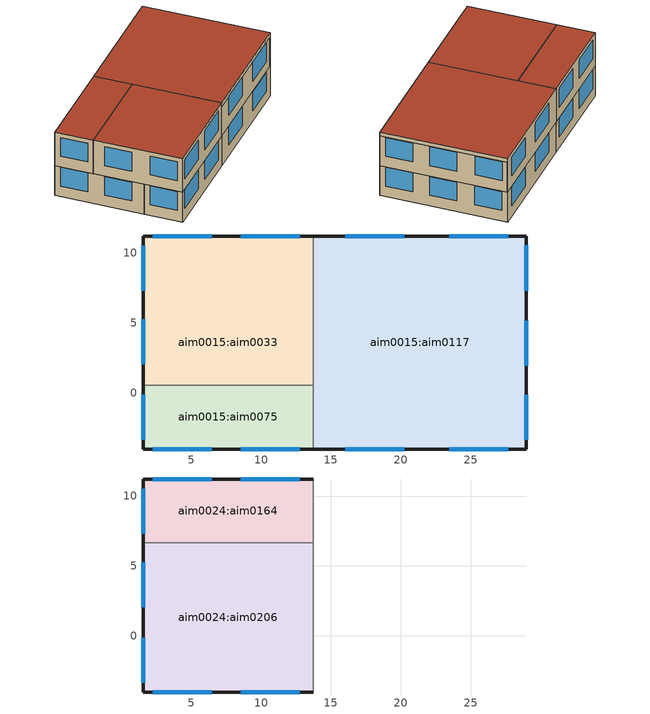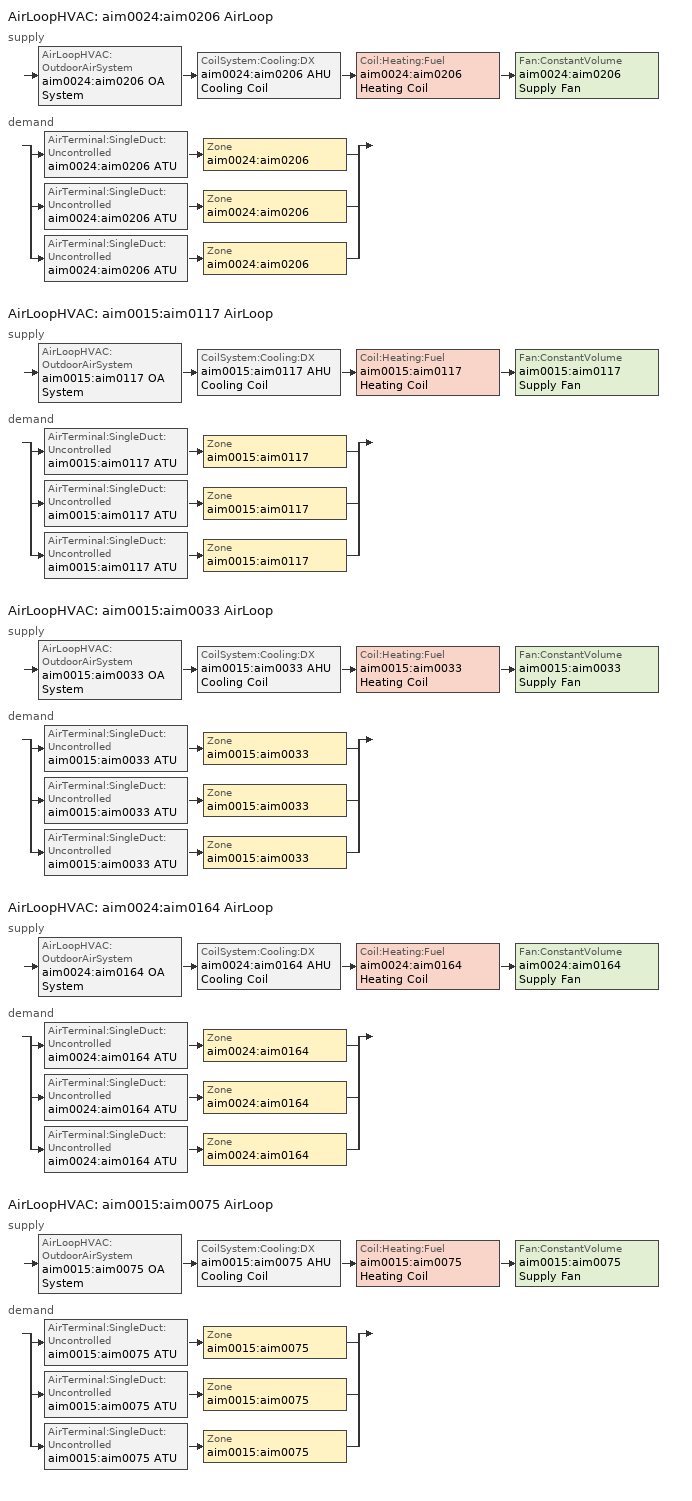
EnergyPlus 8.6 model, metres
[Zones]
aim0015:aim0033
 wall outside (Project Wall): 13.75,11.22 1.56,11.22 z0:3.96; 1.56,0.55,0 1.56,0.55,3.96 1.56,6.65,3.96 1.56,11.22,3.96 1.56,11.22,0
 wall adiabatic (Project Partition): 1.56,0.55 13.75,0.55 z0:3.96; 13.75,0.55,0 13.75,11.22,0 13.75,11.22,3.96 13.75,6.65,3.96 13.75,0.55,3.96
 window (Project Window): 6.47,11.22 2.25,11.22 / 12.77,11.22 8.54,11.22 / 1.56,10.53 1.56,7.31 / 1.56,5.26 1.56,2.04 z1.4:3.9
 ceiling to aim0024:aim0164 (Project Internal Floor): 1.56,6.65 1.56,11.22 13.75,11.22 13.75,6.65 z3.96
 ceiling to aim0024:aim0206 (Air Ceiling): 1.56,0.55 13.75,0.55 13.75,6.65 1.56,6.65 z3.96
aim0015:aim0075
 wall outside (Project Wall): 1.56,0.55 1.56,-4.02 13.75,-4.02 z0:3.96
 wall adiabatic (Project Partition_reversed): 13.75,0.55 1.56,0.55 z0:3.96
 wall adiabatic (Project Partition): 13.75,-4.02 13.75,0.55 z0:3.96
 window (Project Window): 2.25,-4.02 6.47,-4.02 / 8.54,-4.02 12.77,-4.02 / 1.56,-0.12 1.56,-3.34 z1.4:3.9
 ceiling to aim0024:aim0206 (Air Ceiling): 1.56,-4.02 13.75,-4.02 13.75,0.55 1.56,0.55 z3.96
aim0015:aim0117
 wall outside (Project Wall): 28.99,11.22 13.75,11.22 z0:3.96; 28.99,11.22 13.75,11.22 z3.96:8.44; 28.99,-4.02 28.99,11.14 / 13.75,-4.02 28.92,-4.02 z3.96:7.92; 28.99,-4.02,0 28.99,11.22,0 28.99,11.22,8.44 28.99,-4.02,8.44 28.99,-4.02,7.92 28.99,11.14,7.92 28.99,11.14,3.96 28.99,-4.02,3.96; 13.75,-4.02,0 28.99,-4.02,0 28.99,-4.02,8.44 13.75,-4.02,8.44 13.75,-4.02,7.92 28.92,-4.02,7.92 28.92,-4.02,3.96 13.75,-4.02,3.96
 wall adiabatic (Project Partition_reversed): 13.75,0.55 13.75,-4.02 z0:3.96; 13.75,0.55,3.96 13.75,6.65,3.96 13.75,11.22,3.96 13.75,11.22,0 13.75,0.55,0
 wall adiabatic (Project Partition): 13.75,11.14 13.75,6.65 13.75,-3.94 z3.96:7.92; 13.75,6.65,7.92 13.75,6.65,8.44 13.75,11.22,8.44 13.75,11.22,3.96 13.75,11.14,3.96 13.75,11.14,7.92; 13.75,-4.02,3.96 13.75,-4.02,8.44 13.75,6.65,8.44 13.75,6.65,7.92 13.75,-3.94,7.92 13.75,-3.94,3.96 13.75,6.65,3.96
 window (Project Window): 20.27,11.22 16.04,11.22 / 27.71,11.22 23.48,11.22 / 28.99,7.31 28.99,10.53 / 28.99,1.94 28.99,5.16 / 28.99,-3.34 28.99,-0.12 / 16.04,-4.02 20.27,-4.02 / 23.48,-4.02 27.71,-4.02 z1.4:3.9; 20.27,11.22 16.04,11.22 / 27.71,11.22 23.48,11.22 / 28.99,7.32 28.99,10.54 / 28.99,1.94 28.99,5.16 / 28.99,-3.34 28.99,-0.12 / 16.04,-4.02 20.27,-4.02 / 23.48,-4.02 27.71,-4.02 z5.36:7.86
 roof outside (Project Roof): 13.75,-4.02 28.99,-4.02 28.99,11.22 13.75,11.22 z8.44
aim0024:aim0164
 wall outside (Project Wall): 13.75,11.22 1.56,11.22 1.56,6.65 z3.96:8.44
 wall adiabatic (Project Partition_reversed): 13.75,6.65 13.75,11.14 z3.96:7.92; 13.75,11.14,7.92 13.75,11.14,3.96 13.75,11.22,3.96 13.75,11.22,8.44 13.75,6.65,8.44 13.75,6.65,7.92
 wall adiabatic (Project Partition): 1.56,6.65 13.75,6.65 z3.96:8.44
 window (Project Window): 6.47,11.22 2.25,11.22 / 12.77,11.22 8.54,11.22 / 1.56,10.53 1.56,7.31 z5.36:7.86
 ceiling inside (Project Partition_reversed): 13.75,6.65 13.75,11.22 1.56,11.22 1.56,6.65 z3.96
 roof outside (Project Roof): 1.56,6.65 13.75,6.65 13.75,11.22 1.56,11.22 z8.44
aim0024:aim0206
 wall outside (Project Wall): 1.56,6.65 1.56,-4.02 13.75,-4.02 z3.96:8.44
 wall adiabatic (Project Partition_reversed): 13.75,-3.94 13.75,6.65 z3.96:7.92; 13.75,6.65 1.56,6.65 z3.96:8.44; 13.75,6.65,3.96 13.75,-3.94,3.96 13.75,-3.94,7.92 13.75,6.65,7.92 13.75,6.65,8.44 13.75,-4.02,8.44 13.75,-4.02,3.96
 window (Project Window): 2.25,-4.02 6.47,-4.02 / 8.54,-4.02 12.77,-4.02 / 1.56,5.26 1.56,2.04 / 1.56,-0.12 1.56,-3.34 z5.36:7.86
 ceiling inside (Air Ceiling_reversed): 1.56,6.65 13.75,6.65 13.75,0.55 1.56,0.55 z3.96; 1.56,0.55 13.75,0.55 13.75,-4.02 1.56,-4.02 z3.96
 roof outside (Project Roof): 1.56,-4.02 13.75,-4.02 13.75,6.65 1.56,6.65 z8.44
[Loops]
AirLoopHVAC 'aim0024:aim0206 AirLoop'
 supply: AirLoopHVAC:OutdoorAirSystem 'aim0024:aim0206 OA System' > CoilSystem:Cooling:DX 'aim0024:aim0206 AHU Cooling Coil' > Coil:Heating:Fuel 'aim0024:aim0206 Heating Coil' > Fan:ConstantVolume 'aim0024:aim0206 Supply Fan'
 demand: split
  | AirTerminal:SingleDuct:Uncontrolled 'aim0024:aim0206 ATU' > Zone 'aim0024:aim0206'
  | AirTerminal:SingleDuct:Uncontrolled 'aim0024:aim0206 ATU' > Zone 'aim0024:aim0206'
  | AirTerminal:SingleDuct:Uncontrolled 'aim0024:aim0206 ATU' > Zone 'aim0024:aim0206'
AirLoopHVAC 'aim0015:aim0117 AirLoop'
 supply: AirLoopHVAC:OutdoorAirSystem 'aim0015:aim0117 OA System' > CoilSystem:Cooling:DX 'aim0015:aim0117 AHU Cooling Coil' > Coil:Heating:Fuel 'aim0015:aim0117 Heating Coil' > Fan:ConstantVolume 'aim0015:aim0117 Supply Fan'
 demand: split
  | AirTerminal:SingleDuct:Uncontrolled 'aim0015:aim0117 ATU' > Zone 'aim0015:aim0117'
  | AirTerminal:SingleDuct:Uncontrolled 'aim0015:aim0117 ATU' > Zone 'aim0015:aim0117'
  | AirTerminal:SingleDuct:Uncontrolled 'aim0015:aim0117 ATU' > Zone 'aim0015:aim0117'
AirLoopHVAC 'aim0015:aim0033 AirLoop'
 supply: AirLoopHVAC:OutdoorAirSystem 'aim0015:aim0033 OA System' > CoilSystem:Cooling:DX 'aim0015:aim0033 AHU Cooling Coil' > Coil:Heating:Fuel 'aim0015:aim0033 Heating Coil' > Fan:ConstantVolume 'aim0015:aim0033 Supply Fan'
 demand: split
  | AirTerminal:SingleDuct:Uncontrolled 'aim0015:aim0033 ATU' > Zone 'aim0015:aim0033'
  | AirTerminal:SingleDuct:Uncontrolled 'aim0015:aim0033 ATU' > Zone 'aim0015:aim0033'
  | AirTerminal:SingleDuct:Uncontrolled 'aim0015:aim0033 ATU' > Zone 'aim0015:aim0033'
AirLoopHVAC 'aim0024:aim0164 AirLoop'
 supply: AirLoopHVAC:OutdoorAirSystem 'aim0024:aim0164 OA System' > CoilSystem:Cooling:DX 'aim0024:aim0164 AHU Cooling Coil' > Coil:Heating:Fuel 'aim0024:aim0164 Heating Coil' > Fan:ConstantVolume 'aim0024:aim0164 Supply Fan'
 demand: split
  | AirTerminal:SingleDuct:Uncontrolled 'aim0024:aim0164 ATU' > Zone 'aim0024:aim0164'
  | AirTerminal:SingleDuct:Uncontrolled 'aim0024:aim0164 ATU' > Zone 'aim0024:aim0164'
  | AirTerminal:SingleDuct:Uncontrolled 'aim0024:aim0164 ATU' > Zone 'aim0024:aim0164'
AirLoopHVAC 'aim0015:aim0075 AirLoop'
 supply: AirLoopHVAC:OutdoorAirSystem 'aim0015:aim0075 OA System' > CoilSystem:Cooling:DX 'aim0015:aim0075 AHU Cooling Coil' > Coil:Heating:Fuel 'aim0015:aim0075 Heating Coil' > Fan:ConstantVolume 'aim0015:aim0075 Supply Fan'
 demand: split
  | AirTerminal:SingleDuct:Uncontrolled 'aim0015:aim0075 ATU' > Zone 'aim0015:aim0075'
  | AirTerminal:SingleDuct:Uncontrolled 'aim0015:aim0075 ATU' > Zone 'aim0015:aim0075'
  | AirTerminal:SingleDuct:Uncontrolled 'aim0015:aim0075 ATU' > Zone 'aim0015:aim0075'
[Building]
bldg-1: 0, City, 0.04, 0.4, FullExterior, 25, 6
[Site:Location]
4 Architecture Dr_ Singapore 117566_ Singapore: Latitude {deg}=1.30909; Longitude {deg}=103.866; Elevation {m}=39.0144
[Site:GroundTemperature:BuildingSurface]
19.527, 19.502, 19.536, 19.598, 20.002, 21.64, 22.225, 22.375, 21.449, 20.121, 19.802, 19.633
[SizingPeriod:DesignDay] Day of Month=21; Humidity Condition Type=Wetbulb; Barometric Pressure {Pa}=99063; Rain Indicator=No; Snow Indicator=No; Daylight Saving Time Indicator=No; Solar Model Indicator=ASHRAEClearSky
Name | Month | Day Type | Maximum Dry-Bulb Temperature {C} | Daily Dry-Bulb Temperature Range {deltaC} | Wetbulb or DewPoint at Maximum Dry-Bulb {C} | Wind Speed {m/s} | Wind Direction {deg} | Sky Clearness
CHICAGO Ann Htg 99.6% Condns DB | 1 | WinterDesignDay | -20.6 | 0 | -20.6 | 4.9 | 270 | 0
CHICAGO Ann Clg 99.6% Condns WB=>MDB | 7 | SummerDesignDay | 31.2 | 10.7 | 25.5 | 5.3 | 230 | 1
[Material:NoMass]
Ceiling Air Material: Roughness=MediumRough; Thermal Resistance {m2-K/W}=0.18; Thermal Absorptance=0.9; Solar Absorptance=0.7; Visible Absorptance=0.7
[WindowMaterial:SimpleGlazingSystem]
Simple Baseline: U-Factor=6.81; Solar Heat Gain Coefficient=0.25
[Construction]
Project Roof: Built-Up Roof, Roof Insulation, Metal Surface
Project Wall: Stucco, Gypsum Plaster Board, Wall Insulation, Gypsum Plaster Board
Project Partition; Project Partition_reversed: 1/2IN Gypsum Plaster Board, 1/2IN Gypsum Plaster Board
Project Window: Simple Baseline
Project Internal Floor: Cast Concrete
Air Ceiling; Air Ceiling_reversed: Ceiling Air Material
[Material] Thermal Absorptance=0.9; Solar Absorptance=0.7; Visible Absorptance=0.7
Name | Roughness | Thickness | Conductivity | Density | Specific Heat
Built-Up Roof | Rough | 0.1 | 0.16 | 920 | 1470
Roof Insulation | MediumRough | 0.127 | 0.049 | 263 | 836.8
Metal Surface | Smooth | 0.0008 | 47.6 | 7840 | 480
Stucco | Rough | 0.0254 | 0.72 | 1856 | 840
Gypsum Plaster Board | MediumRough | 0.0159 | 0.17 | 880 | 837
1/2IN Gypsum Plaster Board | Smooth | 0.01271 | 0.17 | 880 | 837
Wall Insulation | Rough | 0.22 | 1.154 | 1760 | 800
Cast Concrete | Rough | 0.1 | 1.442 | 2400 | 1000
[ZoneInfiltration:DesignFlowRate] Schedule=Infiltration Schedule; Design Flow Rate Calculation Method=AirChanges/Hour; Air Change per Hour {1/hr}=0.4; Constant Term Coefficient=1; Temperature Term Coefficient=0; Velocity Term Coefficient=0; Velocity Squared Term Coefficient=0
Name | Zone or ZoneList
aim0024:aim0206 Infiltration | aim0024:aim0206
aim0015:aim0117 Infiltration | aim0015:aim0117
aim0015:aim0033 Infiltration | aim0015:aim0033
aim0024:aim0164 Infiltration | aim0024:aim0164
aim0015:aim0075 Infiltration | aim0015:aim0075
[Coil:Heating:Fuel] Availability Schedule=Always 1_BAS; Fuel Type=NaturalGas; Burner Efficiency=0.8; Nominal Capacity=autosize; Parasitic Electric Load=0
aim0024:aim0206 Heating Coil; aim0015:aim0117 Heating Coil; aim0015:aim0033 Heating Coil; aim0024:aim0164 Heating Coil; aim0015:aim0075 Heating Coil
[Zone] Type=1; Multiplier=1; Zone Inside Convection Algorithm=TARP; Part of Total Floor Area=Yes
Name | volume {m3} | Area {m2}
aim0024:aim0206 | 501.6542 | 126.6036
aim0015:aim0117 | 1803.967 | 227.6357
aim0015:aim0033 | 488.9938 | 126.6036
aim0024:aim0164 | 210.8402 | 53.21022
aim0015:aim0075 | 205.5191 | 53.21022
[HeatExchanger:AirToAir:SensibleAndLatent] Availability Schedule=Off_BAS; Nominal Supply Air Flow Rate=autosize; Sensible Effectiveness at 100% Heating Air Flow=0.5; Latent Effectiveness at 100% Heating Air Flow=0; Sensible Effectiveness at 75% Heating Air Flow=0.55; Latent Effectiveness at 75% Heating Air Flow=0; Sensible Effectiveness at 100% Cooling Air Flow=0.5; Latent Effectiveness at 100% Cooling Air Flow=0; Sensible Effectiveness at 75% Cooling Air Flow=0.55; Latent Effectiveness at 75% Cooling Air Flow=0; Nominal Effect Power=0; Supply Air Outlet Temperature Control=No; Heat Exchanger Type=Plate; Frost Control Type=ExhaustOnly; Threshold Temperature=-1.1; Initial Defrost Time Fraction=0.167; Rate of Defrost Time Fraction Increase=0.024; Economizer Lockout=Yes
aim0024:aim0206 Heat Recovery; aim0015:aim0117 Heat Recovery; aim0015:aim0033 Heat Recovery; aim0024:aim0164 Heat Recovery; aim0015:aim0075 Heat Recovery
[SetpointManager:Scheduled] Control Variable=Temperature
Name | Schedule | Setpoint Node or NodeList
aim0024:aim0206 Heating Supply Air Temp Manager | Always 12.8_BAS | aim0024:aim0206 Supply Path Inlet
aim0024:aim0206 Heat Recovery Air Temp Manager | Always 5_BAS | aim0024:aim0206 Heat Recovery Supply Outlet
aim0015:aim0117 Heating Supply Air Temp Manager | Always 12.8_BAS | aim0015:aim0117 Supply Path Inlet
aim0015:aim0117 Heat Recovery Air Temp Manager | Always 5_BAS | aim0015:aim0117 Heat Recovery Supply Outlet
aim0015:aim0033 Heating Supply Air Temp Manager | Always 12.8_BAS | aim0015:aim0033 Supply Path Inlet
aim0015:aim0033 Heat Recovery Air Temp Manager | Always 5_BAS | aim0015:aim0033 Heat Recovery Supply Outlet
aim0024:aim0164 Heating Supply Air Temp Manager | Always 12.8_BAS | aim0024:aim0164 Supply Path Inlet
aim0024:aim0164 Heat Recovery Air Temp Manager | Always 5_BAS | aim0024:aim0164 Heat Recovery Supply Outlet
aim0015:aim0075 Heating Supply Air Temp Manager | Always 12.8_BAS | aim0015:aim0075 Supply Path Inlet
aim0015:aim0075 Heat Recovery Air Temp Manager | Always 5_BAS | aim0015:aim0075 Heat Recovery Supply Outlet
[ElectricEquipment] Schedule=Building_Equipment_Sch; Design Level Calculation Method=Watts/Area; Watts per Zone Floor Area {W/m2}=11; Fraction Latent=0; Fraction Radiant=0.3; Fraction Lost=0.2
Name | Zone or ZoneList
aim0024:aim0206 ElectricEquipment | aim0024:aim0206
aim0015:aim0117 ElectricEquipment | aim0015:aim0117
aim0015:aim0033 ElectricEquipment | aim0015:aim0033
aim0024:aim0164 ElectricEquipment | aim0024:aim0164
aim0015:aim0075 ElectricEquipment | aim0015:aim0075
[Sizing:System]
aim0024:aim0206 AirLoop; aim0015:aim0117 AirLoop; aim0015:aim0033 AirLoop; aim0024:aim0164 AirLoop; aim0015:aim0075 AirLoop: Sensible, autosize, 0.4, 5, 0.008, 11, 0.008, 12.8, 33.11, NonCoincident, No, No, 0.008, 0.008, DesignDay, 0, 0, 0, 0, DesignDay, 0, ZoneSum, 1, CoolingDesignCapacity, autosize, HeatingDesignCapacity, autosize, VAV
[DesignSpecification:ZoneAirDistribution] Zone Air Distribution Effectiveness in Cooling Mode=1; Zone Air Distribution Effectiveness in Heating Mode=0.8
aim0024:aim0206 Air Distribution; aim0015:aim0117 Air Distribution; aim0015:aim0033 Air Distribution; aim0024:aim0164 Air Distribution; aim0015:aim0075 Air Distribution
[DesignSpecification:OutdoorAir] Outdoor Air Method=Sum; Outdoor Air Flow per Person=0.0003; Outdoor Air Flow per Zone Floor Area=0.0025; Outdoor Air Flow per Zone=0; Outdoor Air FLow Air Changes per Hour=0
Name | Outdoor Air FLow Rate Fraction Schedule
aim0024:aim0206 OutdoorAir | Default_Office_OA_Scheduleaim0024:aim0206
aim0015:aim0117 OutdoorAir | Default_Office_OA_Scheduleaim0015:aim0117
aim0015:aim0033 OutdoorAir | Default_Office_OA_Scheduleaim0015:aim0033
aim0024:aim0164 OutdoorAir | Default_Office_OA_Scheduleaim0024:aim0164
aim0015:aim0075 OutdoorAir | Default_Office_OA_Scheduleaim0015:aim0075
[Coil:Cooling:DX:SingleSpeed] Availability Schedule=Always 1_BAS; Gross Rated Total Cooling Capacity=autosize; Gross Rated Sensible Heat Ratio=autosize; Gross Rated Cooling COP=3.63; Rated Air Flow Rate=autosize; Rated Evaporator Fan Power Per Volume Flow Rate=773.3; Nominal Time for Condensate Removal to Begin=0; Ratio of Initial Moisture Evaporation Rate and Steady State Latent Capacity=0; Maximum Cycling Rate=0; Latent Capacity Time Constant=0; Condenser Type=AirCooled; Evaporative Condenser Effectiveness=0; Evaporative Condenser Pump Rated Power Consumption=0; Crankcase Heater Capacity=0; Maximum Outdoor Dry-Bulb Temperature for Crankcase Heater Operation=10
Name | Total Cooling Capacity Function of Temperature Curve | Total Cooling Capacity Function of Flow Fraction Curve | Energy Input Ratio Function of Temperature Curve | Energy Input Ratio Function of Flow Fraction Curve | Part Load Fraction Correlation Curve
aim0024:aim0206 Cooling Coil | aim0024:aim0206 CU DX Coil CAP-FT | aim0024:aim0206 CU DX Coil CAP-FF | aim0024:aim0206 CU DX Coil EIR-FT | aim0024:aim0206 CU DX Coil EIR-FF | aim0024:aim0206 CU DX Coil PLF
aim0015:aim0117 Cooling Coil | aim0015:aim0117 CU DX Coil CAP-FT | aim0015:aim0117 CU DX Coil CAP-FF | aim0015:aim0117 CU DX Coil EIR-FT | aim0015:aim0117 CU DX Coil EIR-FF | aim0015:aim0117 CU DX Coil PLF
aim0015:aim0033 Cooling Coil | aim0015:aim0033 CU DX Coil CAP-FT | aim0015:aim0033 CU DX Coil CAP-FF | aim0015:aim0033 CU DX Coil EIR-FT | aim0015:aim0033 CU DX Coil EIR-FF | aim0015:aim0033 CU DX Coil PLF
aim0024:aim0164 Cooling Coil | aim0024:aim0164 CU DX Coil CAP-FT | aim0024:aim0164 CU DX Coil CAP-FF | aim0024:aim0164 CU DX Coil EIR-FT | aim0024:aim0164 CU DX Coil EIR-FF | aim0024:aim0164 CU DX Coil PLF
aim0015:aim0075 Cooling Coil | aim0015:aim0075 CU DX Coil CAP-FT | aim0015:aim0075 CU DX Coil CAP-FF | aim0015:aim0075 CU DX Coil EIR-FT | aim0015:aim0075 CU DX Coil EIR-FF | aim0015:aim0075 CU DX Coil PLF
[CoilSystem:Cooling:DX] Availability Schedule=Always 1_BAS; Dehumidification Control Type=None; Run on Sensible Load=Yes; Run on Latent Load=No
Name | Cooling Coil
aim0024:aim0206 AHU Cooling Coil | aim0024:aim0206 Cooling Coil
aim0015:aim0117 AHU Cooling Coil | aim0015:aim0117 Cooling Coil
aim0015:aim0033 AHU Cooling Coil | aim0015:aim0033 Cooling Coil
aim0024:aim0164 AHU Cooling Coil | aim0024:aim0164 Cooling Coil
aim0015:aim0075 AHU Cooling Coil | aim0015:aim0075 Cooling Coil
[AirLoopHVAC] Design Supply Air Flow Rate=autosize
aim0024:aim0206 AirLoop; aim0015:aim0117 AirLoop; aim0015:aim0033 AirLoop; aim0024:aim0164 AirLoop; aim0015:aim0075 AirLoop
[Sizing:Zone] Zone Cooling Design Supply Air Temperature Input Method=TemperatureDifference; Zone Cooling Design Supply Air Temperature {C}=12.8; Zone Cooling Design Supply Air Temperature Difference {deltaC}=11; Zone Heating Design Supply Air Temperature Input Method=TemperatureDifference; Zone Heating Design Supply Air Temperature {C}=50; Zone Heating Design Supply Air Temperature Difference {deltaC}=11; Zone Cooling Design Supply Air Humidity Ratio=0.0103; Zone Heating Design Supply Air Humidity Ratio=0.0066; Zone Heating Sizing Factor=1.25; Zone Cooling Sizing Factor=1.15; Cooling Design Air Flow Method=DesignDay; Cooling Design Air Flow Rate {m3/s}=0; Cooling Minimum Air Flow per Zone Floor Area {m3/s-m2}=0.000762; Cooling Minimum Air Flow {m3/s}=0; Cooling Minimum Air Fraction=0; Heating Design Air Flow Method=DesignDay; Heating Design Air Flow Rate {m3/s}=0; Heating Maximum Air Flow per Zone Floor Area {m3/s-m2}=0.002032; Heating Maximum Air Flow {m3/s}=01415762; Heating Maximum Air Fraction=0.3
Name | Design Specification Outdoor Air Object | Design Specification Zone Air Distribution Object
aim0024:aim0206 | aim0024:aim0206 OutdoorAir | aim0024:aim0206 Air Distribution
aim0015:aim0117 | aim0015:aim0117 OutdoorAir | aim0015:aim0117 Air Distribution
aim0015:aim0033 | aim0015:aim0033 OutdoorAir | aim0015:aim0033 Air Distribution
aim0024:aim0164 | aim0024:aim0164 OutdoorAir | aim0024:aim0164 Air Distribution
aim0015:aim0075 | aim0015:aim0075 OutdoorAir | aim0015:aim0075 Air Distribution
[AirTerminal:SingleDuct:Uncontrolled] Availability Schedule=Always 1_BAS; Maximum Air Flow Rate=autosize
aim0024:aim0206 ATU; aim0015:aim0117 ATU; aim0015:aim0033 ATU; aim0024:aim0164 ATU; aim0015:aim0075 ATU
[ThermostatSetpoint:DualSetpoint]
Name | Heating Setpoint Temperature Schedule | Cooling Setpoint Temperature Schedule
Dual Setpoint Dual SPaim0024:aim0206 | Building_Heating_Sp_Scheduleaim0024:aim0206 | Building_Cooling_Sp_Scheduleaim0024:aim0206
Dual Setpoint Dual SPaim0015:aim0117 | Building_Heating_Sp_Scheduleaim0015:aim0117 | Building_Cooling_Sp_Scheduleaim0015:aim0117
Dual Setpoint Dual SPaim0015:aim0033 | Building_Heating_Sp_Scheduleaim0015:aim0033 | Building_Cooling_Sp_Scheduleaim0015:aim0033
Dual Setpoint Dual SPaim0024:aim0164 | Building_Heating_Sp_Scheduleaim0024:aim0164 | Building_Cooling_Sp_Scheduleaim0024:aim0164
Dual Setpoint Dual SPaim0015:aim0075 | Building_Heating_Sp_Scheduleaim0015:aim0075 | Building_Cooling_Sp_Scheduleaim0015:aim0075
[ZoneControl:Thermostat] Control Type Schedule=Control Type - Always 4
Name | Zone or ZoneList | Control 1
aim0024:aim0206 Thermostat | aim0024:aim0206 | Dual Setpoint Dual SPaim0024:aim0206
aim0015:aim0117 Thermostat | aim0015:aim0117 | Dual Setpoint Dual SPaim0015:aim0117
aim0015:aim0033 Thermostat | aim0015:aim0033 | Dual Setpoint Dual SPaim0015:aim0033
aim0024:aim0164 Thermostat | aim0024:aim0164 | Dual Setpoint Dual SPaim0024:aim0164
aim0015:aim0075 Thermostat | aim0015:aim0075 | Dual Setpoint Dual SPaim0015:aim0075
[Lights] Schedule=Building_Light_Sch; Design Level Calculation Method=Watts/Area; Watts per Zone Floor Area {W/m2}=12; Return Air Fraction=0; Fraction Radiant=0.32; Fraction Visible=0.23; Fraction Replaceable=0.45; Return Air Fraction Calculated from Plenum Temperature=No
Name | Zone or ZoneList
aim0024:aim0206 Lights | aim0024:aim0206
aim0015:aim0117 Lights | aim0015:aim0117
aim0015:aim0033 Lights | aim0015:aim0033
aim0024:aim0164 Lights | aim0024:aim0164
aim0015:aim0075 Lights | aim0015:aim0075
[SetpointManager:MixedAir] Control Variable=Temperature
Name | Setpoint Node or NodeList
aim0024:aim0206 Cooling Coil Air Temp Manager | aim0024:aim0206 Mixed Air Nodes
aim0024:aim0206 Heating Coil Air Temp Manager | aim0024:aim0206 Heating Coil Outlet
aim0015:aim0117 Cooling Coil Air Temp Manager | aim0015:aim0117 Mixed Air Nodes
aim0015:aim0117 Heating Coil Air Temp Manager | aim0015:aim0117 Heating Coil Outlet
aim0015:aim0033 Cooling Coil Air Temp Manager | aim0015:aim0033 Mixed Air Nodes
aim0015:aim0033 Heating Coil Air Temp Manager | aim0015:aim0033 Heating Coil Outlet
aim0024:aim0164 Cooling Coil Air Temp Manager | aim0024:aim0164 Mixed Air Nodes
aim0024:aim0164 Heating Coil Air Temp Manager | aim0024:aim0164 Heating Coil Outlet
aim0015:aim0075 Cooling Coil Air Temp Manager | aim0015:aim0075 Mixed Air Nodes
aim0015:aim0075 Heating Coil Air Temp Manager | aim0015:aim0075 Heating Coil Outlet
[SetpointManager:Warmest] Control Variable=Temperature; Minimum Setpoint Temperature=12.8; Maximum Setpoint Temperature=15.1; Strategy=MaximumTemperature
Name | HVAC Air Loop | Setpoint Node or NodeList
aim0024:aim0206 Air Reset | aim0024:aim0206 AirLoop | aim0024:aim0206 Supply Fan Outlet
aim0015:aim0117 Air Reset | aim0015:aim0117 AirLoop | aim0015:aim0117 Supply Fan Outlet
aim0015:aim0033 Air Reset | aim0015:aim0033 AirLoop | aim0015:aim0033 Supply Fan Outlet
aim0024:aim0164 Air Reset | aim0024:aim0164 AirLoop | aim0024:aim0164 Supply Fan Outlet
aim0015:aim0075 Air Reset | aim0015:aim0075 AirLoop | aim0015:aim0075 Supply Fan Outlet
[People]
aim0024:aim0206 People: aim0024:aim0206, Building_OCC_Sch, People, 0, 0.3, autocalculate, Activity Schedule, 3.82e-08, No, ZoneAveraged
aim0015:aim0117 People: aim0015:aim0117, Building_OCC_Sch, People, 0, 0.3, autocalculate, Activity Schedule, 3.82e-08, No, ZoneAveraged
aim0015:aim0033 People: aim0015:aim0033, Building_OCC_Sch, People, 0, 0.3, autocalculate, Activity Schedule, 3.82e-08, No, ZoneAveraged
aim0024:aim0164 People: aim0024:aim0164, Building_OCC_Sch, People, 0, 0.3, autocalculate, Activity Schedule, 3.82e-08, No, ZoneAveraged
aim0015:aim0075 People: aim0015:aim0075, Building_OCC_Sch, People, 0, 0.3, autocalculate, Activity Schedule, 3.82e-08, No, ZoneAveraged
[Controller:OutdoorAir] Minimum Outdoor Air Flow Rate=autosize; Maximum Outdoor Air Flow Rate=autosize; Economizer Control Type=NoEconomizer; Economizer Control Action Type=MinimumFlowWithBypass; Economizer Maximum Limit Dry-Bulb Temperature=24; Lockout Type=NoLockout; Minimum Limit Type=FixedMinimum; Minimum Outdoor Air Schedule=OAMinFracSch_BAS; High Humidity Control=No; Control High Indoor Humidity Based on Outdoor Humidity Ratio=Yes; Heat Recovery Bypass Control Type=BypassWhenOAFlowGreaterThanMinimum
aim0024:aim0206 OA Controller; aim0015:aim0117 OA Controller; aim0015:aim0033 OA Controller; aim0024:aim0164 OA Controller; aim0015:aim0075 OA Controller
[Zone equipment]
aim0024:aim0206: aim0024:aim0206 ATU
aim0015:aim0117: aim0015:aim0117 ATU
aim0015:aim0033: aim0015:aim0033 ATU
aim0024:aim0164: aim0024:aim0164 ATU
aim0015:aim0075: aim0015:aim0075 ATU
[Fan:ConstantVolume] Availability Schedule=On_BAS; Fan Total Efficiency=0.6; Pressure Rise=600; Maximum Flow Rate=autosize; Motor Efficiency=0.9; Motor In Airstream Fraction=1
aim0024:aim0206 Supply Fan; aim0015:aim0117 Supply Fan; aim0015:aim0033 Supply Fan; aim0024:aim0164 Supply Fan; aim0015:aim0075 Supply Fan
[AvailabilityManager:NightCycle] Applicability Schedule=Always 1_BAS; Fan Schedule=On_BAS; Control Type=CycleOnAny; Thermostat Tolerance=1; Cycling Run Time=1800
aim0024:aim0206 Availability; aim0015:aim0117 Availability; aim0015:aim0033 Availability; aim0024:aim0164 Availability; aim0015:aim0075 Availability
[Curve:Quadratic]
Name | Coefficient1 Constant | Coefficient2 x | Coefficient3 x**2 | Minimum Value of x | Maximum Value of x
aim0024:aim0206 CU DX Coil Cap-FF; aim0015:aim0117 CU DX Coil Cap-FF; aim0015:aim0033 CU DX Coil Cap-FF; aim0024:aim0164 CU DX Coil Cap-FF; aim0015:aim0075 CU DX Coil Cap-FF | 0.8 | 0.2 | 0 | 0.5 | 1.5
aim0024:aim0206 CU DX Coil EIR-FF; aim0015:aim0117 CU DX Coil EIR-FF; aim0015:aim0033 CU DX Coil EIR-FF; aim0024:aim0164 CU DX Coil EIR-FF; aim0015:aim0075 CU DX Coil EIR-FF | 1.1552 | -0.1808 | 0.0256 | 0.5 | 1.5
aim0024:aim0206 CU DX Coil PLF; aim0015:aim0117 CU DX Coil PLF; aim0015:aim0033 CU DX Coil PLF; aim0024:aim0164 CU DX Coil PLF; aim0015:aim0075 CU DX Coil PLF | 0.85 | 0.15 | 0 | 0 | 1
[Curve:Biquadratic] Minimum Value of x=12.77778; Maximum Value of x=23.88889; Minimum Value of y=18; Maximum Value of y=46.11111
Name | Coefficient1 Constant | Coefficient2 x | Coefficient3 x**2 | Coefficient4 y | Coefficient5 y**2 | Coefficient6 x**y | Input UnitsX | Input UnitsY | Output Units
aim0024:aim0206 CU DX Coil Cap-FT; aim0015:aim0117 CU DX Coil Cap-FT; aim0015:aim0033 CU DX Coil Cap-FT; aim0024:aim0164 CU DX Coil Cap-FT; aim0015:aim0075 CU DX Coil Cap-FT | 0.942588 | 0.00954335 | 0.00068377 | -0.0110427 | 5.249e-06 | -9.72e-06 | Temperature | Temperature | Dimensionless
aim0024:aim0206 CU DX Coil EIR-FT; aim0015:aim0117 CU DX Coil EIR-FT; aim0015:aim0033 CU DX Coil EIR-FT; aim0024:aim0164 CU DX Coil EIR-FT; aim0015:aim0075 CU DX Coil EIR-FT | 0.342414 | 0.034885 | -0.0006237 | 0.00497722 | 0.000437951 | -0.000728028
[Schedule:Compact]
Building_OCC_Sch: Through: 12/31, For: SummerDesignDay, Until: 06:00, 0, Until: 22:00, 1, Until: 24:00, 0.05, For: Weekdays, Until: 06:00, 0, Until: 07:00, 0.1, Until: 08:00, 0.2, Until: 12:00, 0.95, Until: 13:00, 0.5, Until: 17:00, 0.95, Until: 18:00, 0.7, Until: 20:00, 0.4, Until: 22:00, 0.1, Until: 24:00, 0.05, For: Saturday, Until: 06:00, 0, Until: 08:00, 0.1, Until: 14:00, 0.5, Until: 17:00, 0.1, Until: 24:00, 0, For: AllOtherDays, Until: 24:00, 0
Activity Schedule: Through: 12/31, For: AllDays, Until: 24:00, 126
Building_Light_Sch; Building_Equipment_Sch: Through: 12/31, For: Weekdays, Until: 05:00, 0.05, Until: 07:00, 0.1, Until: 08:00, 0.3, Until: 17:00, 0.9, Until: 18:00, 0.7, Until: 20:00, 0.5, Until: 22:00, 0.3, Until: 23:00, 0.1, Until: 24:00, 0.05, For: Saturday, Until: 06:00, 0.05, Until: 08:00, 0.1, Until: 14:00, 0.5, Until: 17:00, 0.15, Until: 24:00, 0.05, For SummerDesignDay, Until: 24:00, 1, For: WinterDesignDay, Until: 24:00, 0, For: AllOtherDays, Until: 24:00, 0.05
Infiltration Schedule; Default_Office_OA_Scheduleaim0024:aim0206; Default_Office_OA_Scheduleaim0015:aim0117; Default_Office_OA_Scheduleaim0015:aim0033; Default_Office_OA_Scheduleaim0024:aim0164; Default_Office_OA_Scheduleaim0015:aim0075: Through: 12/31, For: AllDays, Until: 24:00, 1
Control Type - Always 4: Through: 12/31, For: AllDays, Until: 24:00, 4
Building_Heating_Sp_Scheduleaim0024:aim0206; Building_Heating_Sp_Scheduleaim0015:aim0117; Building_Heating_Sp_Scheduleaim0015:aim0033; Building_Heating_Sp_Scheduleaim0024:aim0164; Building_Heating_Sp_Scheduleaim0015:aim0075: Through: 12/31, For: Weekdays, Until: 06:00, 15.6, Until: 22:00, 21, Until: 24:00, 15.6, For: Saturday, Until: 06:00, 15.6, Until: 18:00, 21, Until: 24:00, 15.6, For SummerDesignDay, Until: 24:00, 15.6, For: WinterDesignDay, Until: 24:00, 21, For: AllOtherDays, Until: 24:00, 15.6
Building_Cooling_Sp_Scheduleaim0024:aim0206; Building_Cooling_Sp_Scheduleaim0015:aim0117; Building_Cooling_Sp_Scheduleaim0015:aim0033; Building_Cooling_Sp_Scheduleaim0024:aim0164; Building_Cooling_Sp_Scheduleaim0015:aim0075: Through: 12/31, For: Weekdays SummerDesignDay, Until: 06:00, 26.7, Until: 22:00, 24, Until: 24:00, 26.7, For: Saturday, Until: 06:00, 26.7, Until: 18:00, 24, Until: 24:00, 26.7, For: WinterDesignDay, Until: 24:00, 26.7, For: AllOtherDays, Until: 24:00, 26.7
Off_BAS: Through:12/31, For: AllDays, Until: 24:00, 0
On_BAS; Always 1_BAS: Through:12/31, For: AllDays, Until: 24:00, 1
Always 5_BAS: Through:12/31, For: AllDays, Until: 24:00, 5
Always 12.8_BAS: Through:12/31, For: AllDays, Until: 24:00, 12.8
OAMinFracSch_BAS: Through:12/31, For: AllDays, Until: 24:00, 0.25
